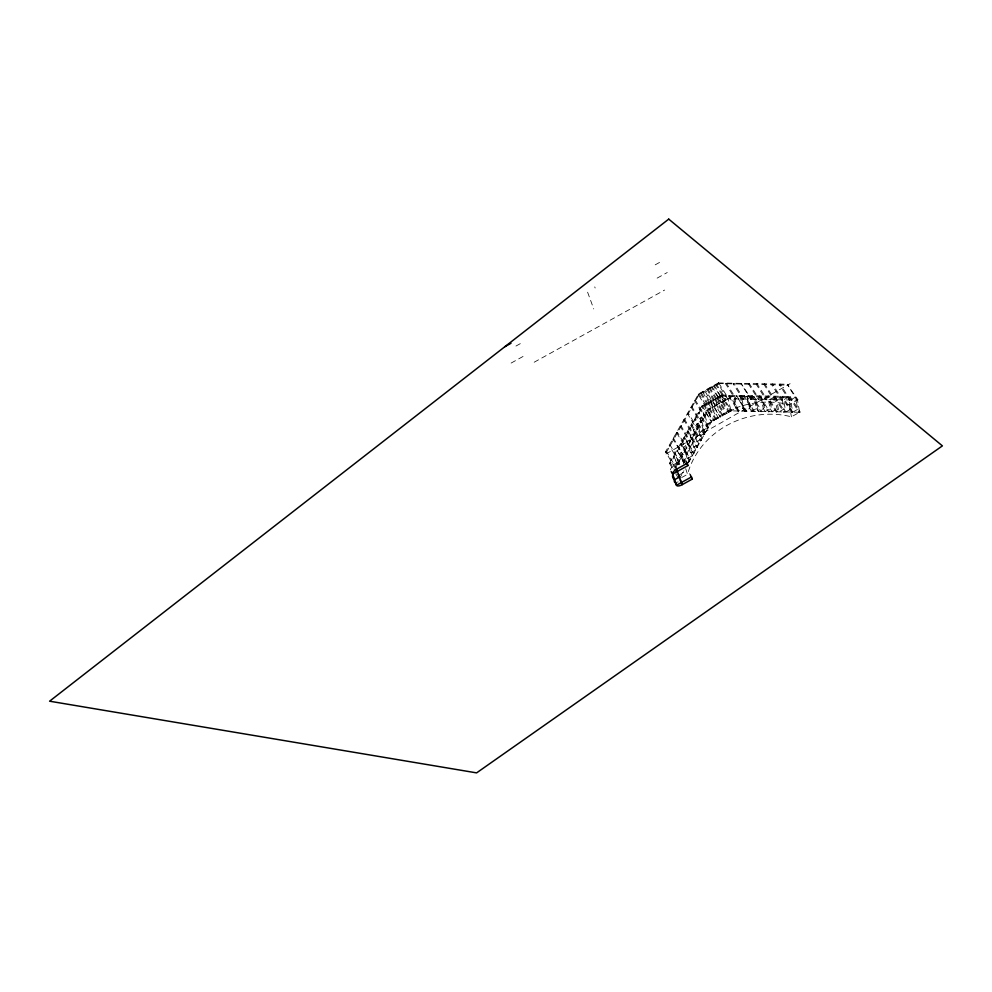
<?xml version="1.0" encoding="UTF-8"?>
<svg xmlns="http://www.w3.org/2000/svg" width="992" height="992" viewBox="0 0 992 992"><rect width="100%" height="100%" fill="white"/><g stroke="black" fill="none" stroke-linecap="round" stroke-linejoin="round"><path stroke-width="0.74" stroke-dasharray="4.96 3.72" d="M718.344 383.544L787.264 385.119M727.607 399.057L717.997 383.693L718.766 383.11M718.468 383.544L718.592 382.776M721.544 395.225L731.476 410.589L730.645 411.01L721.159 395.932L721.618 395.262M698.256 394.531L699.062 394.035L708.635 409.46L707.891 410.056M715.455 419.418L716.199 418.959L700.464 393.39L701.257 392.82M701.307 392.944L700.526 393.427M717.638 418.19L718.369 417.756L702.658 392.187L703.452 391.604M711.19 401.475L710.433 401.946L720.266 417.062L704.841 390.972L705.634 390.402L704.928 391.009M707.011 389.682L707.829 389.186L717.439 404.6M707.866 389.372L707.147 389.806L722.796 415.4L721.965 415.809L712.516 400.718L713.273 400.136L712.591 400.756M709.206 388.467L710.024 387.971L719.634 403.372M710.049 388.157L709.317 388.591L718.803 403.93M711.4 387.252L712.194 386.756L721.506 402.616L711.413 387.326L712.268 386.868M713.694 386.161L714.451 385.702L723.751 401.376L713.608 386.124L714.389 385.541M715.778 384.834L716.571 384.326L726.243 399.726L725.388 400.173L715.802 384.908L716.646 384.437M714.376 406.286L715.182 405.778L705.672 390.426M715.257 405.914L714.463 406.398M716.584 405.071L717.377 404.562M717.452 404.699L716.72 405.182M718.778 403.856L719.584 403.347M719.646 403.471L718.89 403.967M720.986 402.628L721.779 402.12M723.18 401.413L723.986 400.904M726.256 399.801L725.462 400.309M727.582 398.982L728.376 398.474M728.45 398.61L727.719 399.094M743.727 398.772L742.946 399.218L733.262 383.966L734.03 383.383M675.118 467.84L665.533 451.806L698.492 394.06L699.062 394.605L666.649 451.844M725.698 383.867L726.466 383.383L736.101 398.66L735.382 399.243M751.428 398.908L750.634 399.367L741.198 383.656L751.477 398.945L750.721 399.54M741.756 383.644L740.962 384.127M748.563 384.152L749.357 383.644L759.19 399.094L758.334 399.565M749.419 383.78L748.687 384.276L758.347 399.516M756.239 384.288L757.032 383.78L766.915 399.243L766.146 399.838M757.107 383.916L756.313 384.4L766.072 399.788L766.853 399.206M758.892 396.564L759.686 396.068M759.748 396.205L759.029 396.688M763.927 384.425L764.733 383.916L774.64 399.392L773.909 399.987M764.77 384.102L764.026 384.536L773.797 399.937L774.591 399.354M766.494 396.713L767.275 396.205M767.337 396.341L766.618 396.825M771.64 384.561L772.446 384.053M774.095 396.85L774.888 396.354M774.95 396.49L776.55 399.714L778.943 411.841L783.965 409.064L781.634 396.899L782.502 396.49M782.539 396.688L781.808 397.11M797.878 399.801L797.084 400.284L787.375 384.487L797.928 399.838L797.159 400.433M787.958 384.45L787.164 384.933M783.866 412.151L784.66 411.655M784.722 411.779L783.99 412.263M789.347 397.147L790.14 396.639L800.036 412.002M790.165 396.825L789.434 397.259L799.205 412.548M791.529 412.312L792.323 411.804L782.552 396.527M792.348 411.99L791.616 412.424L781.634 396.899L776.55 399.714M799.192 412.474L799.986 411.965M800.048 412.102L799.316 412.585M665.644 452.005L666.463 451.534L675.998 467.356M666.512 451.682L665.731 452.129M678.801 461.404L669.302 445.631L670.121 445.098M672.936 439.146L673.754 438.675L682.93 454.857L672.96 439.245L673.816 438.799M677.437 432.413L676.631 432.859M680.202 426.337L681.02 425.866L690.556 441.502L689.725 441.899M681.07 426.014L680.314 426.473L689.725 442.048L690.568 441.589M670.418 463.053L669.612 463.524L670.356 462.942L677.424 474.684M683.823 419.951L684.641 419.48L694.189 435.066M677.834 464.901L673.518 456.68L678.689 464.417M684.691 419.628L683.91 420.075L693.346 435.612L694.152 435.042M674.014 456.704L673.208 457.163M687.444 413.577L688.262 413.094M688.299 413.255L687.493 413.701L696.967 429.201L697.822 428.742M677.586 450.38L676.792 450.827M691.052 407.204L691.87 406.732L701.418 422.245L700.575 422.666M680.326 444.366L681.107 443.895M691.908 406.881L691.164 407.34L700.588 422.79L701.443 422.344M681.169 444.044L680.425 444.503M694.66 400.855L695.466 400.384L705.027 415.846M683.897 438.042L684.678 437.571M695.516 400.532L694.735 400.979L704.196 416.392L705.002 415.822M684.753 437.732L683.996 438.179M687.468 431.731L688.25 431.26M678.776 461.305L679.594 460.834M679.644 460.97L678.888 461.441M682.422 454.844L683.24 454.361M691.883 425.109L691.139 425.568M694.586 419.145L695.367 418.674M695.429 418.822L694.698 419.281M686.935 448.062L686.166 448.52M701.691 406.596L702.46 406.125L711.624 421.848L701.704 406.695L702.534 406.249M682.508 472.614L683.302 472.142M694.189 435.19L693.383 435.637M703.849 405.393L704.63 404.922M683.364 472.291L682.62 472.738M696.954 429.102L697.773 428.631L688.287 413.131M704.692 405.083L703.923 405.53L713.285 420.744L714.054 420.162L698.269 394.605L718.245 384.078M706.825 403.942L706.081 404.339M690.519 459.581L689.8 459.978M708.176 403.012L708.945 402.529M705.039 415.97L704.233 416.417M709.02 402.69L708.276 403.149L717.625 418.339L718.468 417.892M684.74 437.608L694.127 453.046L693.383 453.617M707.78 409.919L708.573 409.436M710.334 401.81L711.115 401.338M697.674 446.871L696.93 447.268M709.987 408.692L710.78 408.208L710.123 408.84M701.245 440.535L700.501 440.932M714.662 399.416L715.43 398.945L724.966 414.197L724.135 414.606M712.182 407.476L712.975 406.993L703.477 391.642L702.683 392.212M703.998 434.471L704.779 434L695.429 418.698M715.468 399.156L714.761 399.553L724.135 414.73L724.978 414.296M713.012 407.216L712.281 407.613M704.841 434.149L704.072 434.595L694.611 419.244M716.819 398.226L717.6 397.742L727.136 412.994L726.318 413.379M707.556 428.147L708.338 427.676L698.976 412.424L698.219 412.994M717.662 397.904L716.918 398.362L726.305 413.528L727.148 413.094M708.4 427.825L707.656 428.284L698.157 412.957L698.914 412.387M711.202 421.972L711.884 421.364M718.977 397.023L719.758 396.552M714.091 420.385L713.372 420.782M721.953 395.572L721.271 395.969M716.286 419.12L715.542 419.579L706.031 404.302L706.788 403.732M719.882 417.173L720.564 416.566M722.771 415.574L722.052 415.97M729.517 395.634L728.798 396.118M728.562 412.374L729.244 411.754L728.562 412.374L719.002 397.122L719.832 396.688L729.306 411.792M731.451 410.775L730.732 411.172M745.798 411.444L736.548 395.758L746.616 410.899L745.786 411.345M737.056 395.771L736.3 396.254M743.764 396.254L744.546 395.783M739.015 410.924L738.321 411.333M746.592 411.085L745.872 411.482M753.374 411.506L754.156 411.023L744.595 395.82L743.888 396.403L753.387 411.593M754.18 411.246L753.461 411.643M759.202 399.193L758.458 399.689M761.782 411.395L761.1 411.792M769.408 411.556L768.713 411.953M776.228 411.978L777.009 411.494L767.337 396.242M777.034 411.705L776.314 412.114L766.506 396.788M679.346 478.838L683.885 470.778M688.324 462.88L711.524 421.674L708.214 409.733L675.564 467.604M669.501 463.09L701.691 406.174L702.485 406.695L670.542 463.252M774.219 396.974L777.083 408.927L778.943 411.841M698.306 394.233L698.852 394.692M666.029 453.939L790.103 383.681M655.204 264.839L661.763 261.206M515.964 346.047L521.395 343.046M657.138 278.12L667.256 272.527M511.116 363.072L523.974 355.954M534.192 362.216L664.615 290.061M718.568 382.763L698.467 393.998M701.877 406.001L721.73 395.014M721.407 396.304L702.324 406.732M685.286 463.673L689.056 461.59L687.27 458.639L692.28 455.861L690.494 452.91L695.504 450.145L693.706 447.194L698.715 444.428L696.93 441.49L701.927 438.724L700.129 435.798L705.138 433.033L703.34 430.106L708.338 427.341L706.54 424.427L703.154 412.536L733.076 395.982L736.052 408.096L737.874 410.998L742.859 408.233L739.982 396.118L734.923 398.908L737.874 410.998M703.34 430.106L699.918 418.289L704.977 415.487L703.154 412.536M700.129 435.798L696.657 424.043L701.728 421.24L699.918 418.289M746.902 396.242L749.692 408.369L744.694 411.147L741.83 399.044L746.902 396.242L748.749 399.181L751.514 411.283L756.524 408.518L753.821 396.378L748.749 399.181M696.93 441.49L693.408 429.809L698.48 427.006L696.657 424.043M706.54 424.427L736.052 408.096M693.706 447.194L690.147 435.587L695.218 432.772L693.408 429.809M760.765 396.502L763.369 408.654L758.359 411.42L755.681 399.317L760.765 396.502L762.625 399.441L765.204 411.568L770.214 408.791L767.709 396.639L762.625 399.441M690.494 452.91L686.873 441.366L691.957 438.551L690.147 435.587M687.27 458.639L683.6 447.156L688.684 444.342L686.873 441.366M774.665 396.763L769.581 399.578L772.074 411.705L777.083 408.927M684.034 464.368L680.326 452.96L685.41 450.145L683.6 447.156M678.925 464.442L677.04 458.775L682.136 455.96L680.326 452.96M788.615 397.023L783.519 399.85L785.825 411.99L790.847 409.212L788.615 397.023L790.512 399.987L792.72 412.126L797.742 409.349L795.609 397.16L790.512 399.987M673.754 464.591L678.85 461.776L677.04 458.775M674.771 465.273L685.001 459.618M683.86 463.004A83.601 76.384 -13.1 0 1 789.21 404.711L797.506 400.111L795.609 397.16M678.813 475.168L682.583 473.072L680.797 470.109M681.69 477.536L689.403 473.271M685.708 468.695L687.53 474.3A82.448 75.516 -12.9 0 1 791.43 416.801L799.626 412.275L797.506 400.111L728.016 398.784L731.067 410.862L799.626 412.275L797.742 409.349M781.597 400.123L782.403 399.615L772.495 384.078L771.739 384.673M790.103 399.652L789.297 400.136L779.377 384.772L780.158 384.177M789.421 400.284L790.165 399.764L780.22 384.214L779.476 384.809M782.341 399.503L781.547 399.987L771.652 384.636M751.44 396.54L752.172 396.031L761.819 411.209L760.988 411.63L751.341 396.502L752.11 395.92M743.058 399.392L743.802 398.883L734.092 383.408L733.373 384.003M726.392 383.247L725.598 383.73L735.27 399.206L736.052 398.623M687.568 431.867L688.324 431.384L697.698 446.698L696.868 447.119L687.481 431.83M691.808 424.96L691.04 425.407L700.451 440.894L701.208 440.324L691.87 424.998M701.902 406.112L702.522 406.571M718.419 382.924L787.884 384.251M721.581 395.176L789.917 396.453M721.556 396.143L789.508 397.432M694.04 453.009L693.284 453.468L683.922 438.142M669.352 445.693L670.17 445.222L679.656 460.883M790.847 409.212L792.72 412.126M783.965 409.064L785.825 411.99M774.938 396.391L784.709 411.68M774.107 396.924L783.878 412.226M770.214 408.791L772.074 411.705M759.736 396.106L769.432 411.37L768.602 411.792L758.917 396.639M763.369 408.654L765.204 411.568M753.821 396.378L755.681 399.317M756.524 408.518L758.359 411.42M749.692 408.369L751.514 411.283M739.982 396.118L741.83 399.044M742.859 408.233L744.694 411.147M718.816 383.148L728.438 398.511M701.294 392.844L710.83 408.245M669.513 463.4L672.675 468.67M681.157 443.932L690.544 459.408L689.7 459.829L680.338 444.466M686.191 464.516L677.065 450.356L685.348 465.025M675.788 473.866L678.912 479.074M587.611 292.206L593.737 308.946M594.754 286.899L595.15 288.015M678.85 461.776L679.78 464.603M682.136 455.96L684.443 463.066M685.41 450.145L689.056 461.59M688.684 444.342L692.28 455.861M691.957 438.551L695.504 450.145M695.218 432.772L698.715 444.428M698.48 427.006L701.927 438.724M701.728 421.24L705.138 433.033M704.977 415.487L708.338 427.341M789.21 404.711L791.43 416.801M678.181 481.889A5.766 2.269 -30.9 0 1 677.214 482.186M670.381 469.898A5.853 2.331 -30.9 0 1 673.394 466.141M676.581 432.71L686.092 448.483L686.886 447.913L677.424 432.289L676.594 432.686M728.674 395.944L738.222 411.283L738.99 410.713L729.504 395.535L728.686 395.92"/><path stroke-width="1.49" d="M504.73 346.754L510.992 343.294M685.745 460.846L687.22 463.289L676.99 468.956A5.853 2.319 -30.9 0 0 672.638 474.027L676.482 485.249A5.778 2.257 -30.9 0 0 682.248 484.642L692.292 479.086L690.134 474.474M687.22 463.289L687.952 465.558L672.638 474.027L671.175 471.584M691.585 476.892L676.482 485.249L672.874 477.425M686.476 463.115L687.952 465.558M690.841 476.668L692.292 479.086M675.515 466.5L682.248 484.642L681.566 483.513M678.181 474.436L679.644 476.879L674.572 479.682L672.39 476.024M680.066 480.041L681.516 482.459M675.912 482.372A5.766 2.269 -30.9 0 1 674.312 481.616M668.732 219.12L49.6 701.195L476.606 772.88L942.4 445.879L668.732 219.12"/></g></svg>
